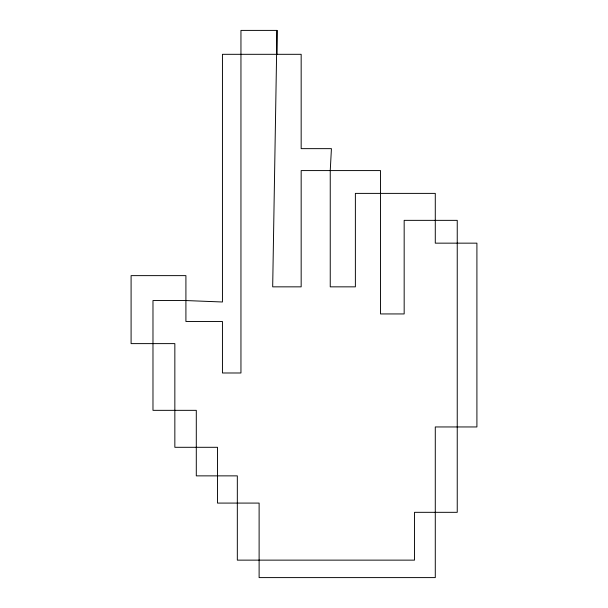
<?xml version="1.0" encoding="UTF-8"?>
<svg xmlns="http://www.w3.org/2000/svg" width="608" height="608" viewBox="0 0 608 608"><rect width="100%" height="100%" fill="white"/><g stroke="black" fill="none" stroke-linecap="round" stroke-linejoin="round"><path stroke-width="0.91" d="M277.005 30.4L272.68 286.847L301.165 286.847L301.165 170.582L380.517 170.582L380.517 313.941L404.168 313.941L404.168 220.354L457.239 220.354L457.239 512.324L414.512 512.324L414.512 560.135L237.325 560.135L237.325 475.866L196.293 475.866L196.293 410.339L152.98 410.339L152.98 300.55L185.911 300.55L222.444 301.994L222.444 54.31L301.165 54.31L301.165 148.648L331.428 148.648L330.243 170.582L330.243 286.847L355.376 286.847L355.376 193.39L435.282 193.39L435.282 243.154L476.908 243.154L476.908 426.953L435.282 426.953L435.282 577.6L259.114 577.6L259.114 503.082L217.489 503.082L217.489 447.298L174.846 447.298L174.846 343.619L131.092 343.619L131.092 275.629L185.911 275.629L185.911 321.488L222.444 321.488L222.444 372.985L240.95 372.985L240.95 30.4L277.005 30.4L277.005 54.31"/></g></svg>
